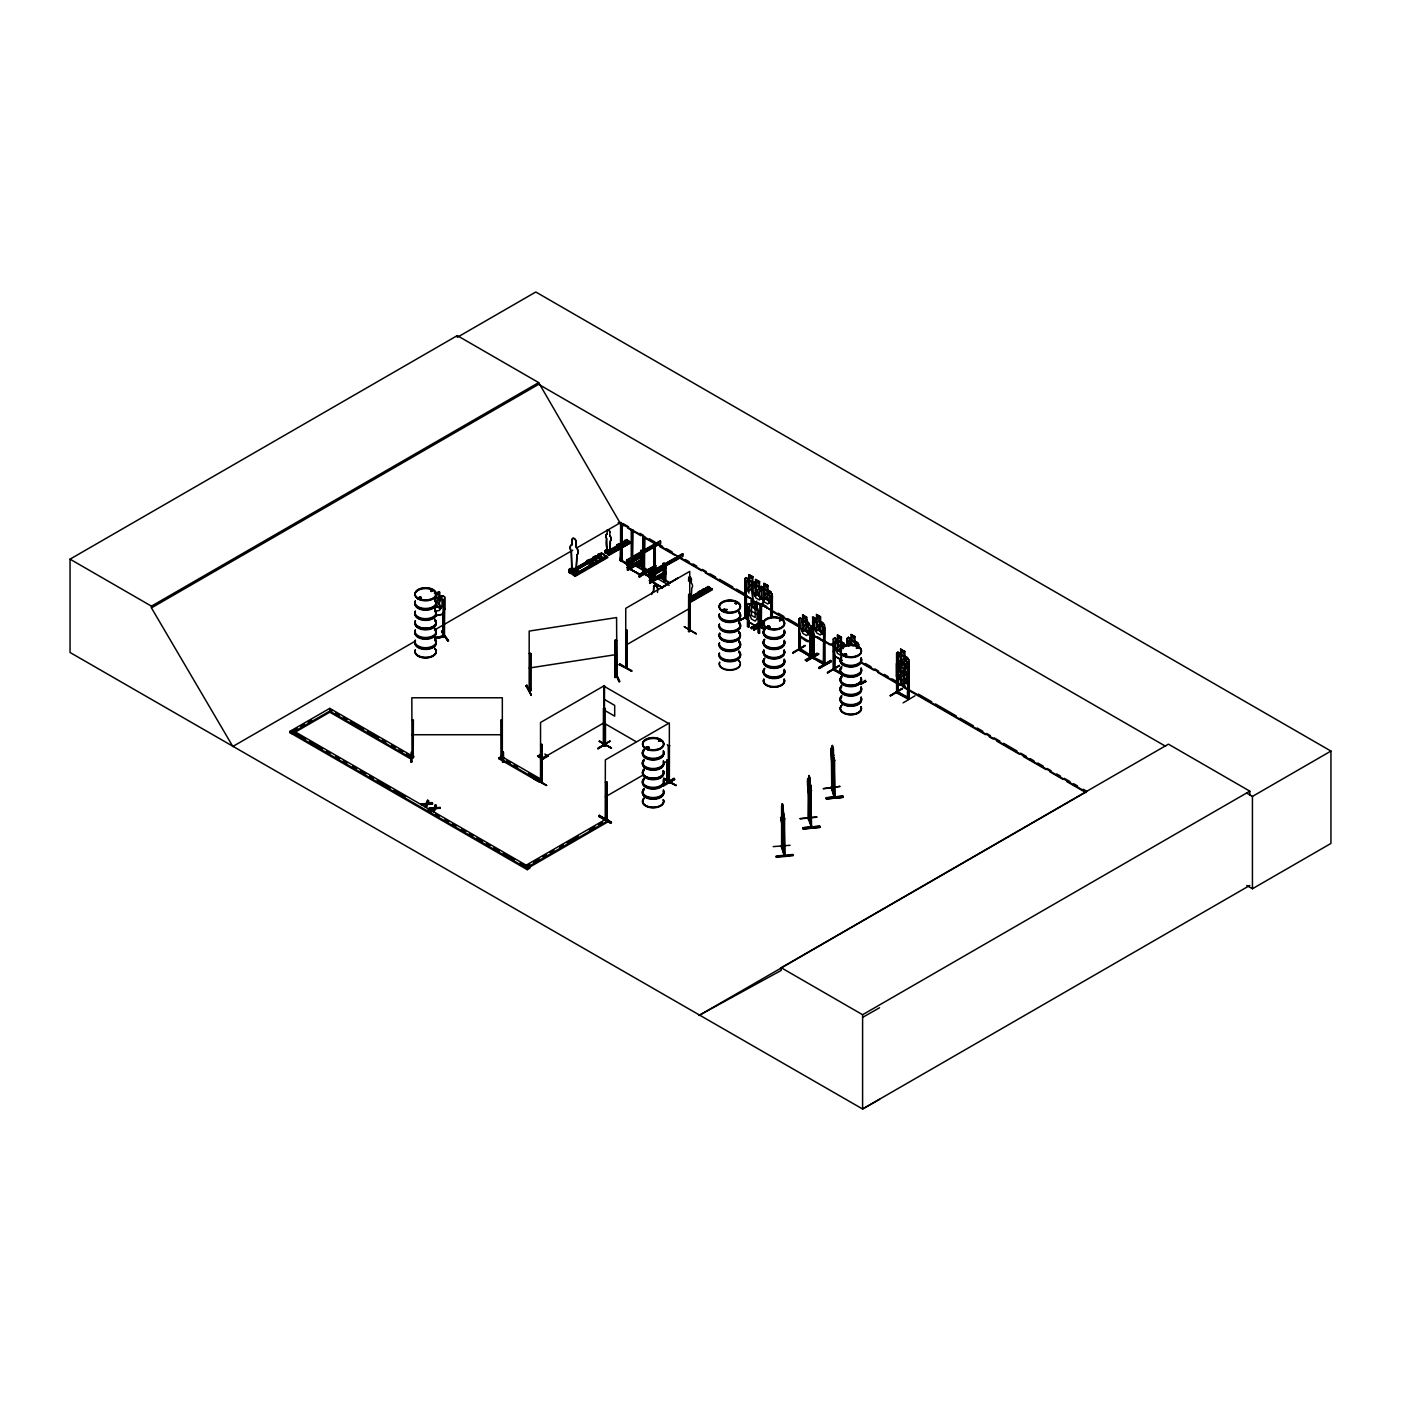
<?xml version="1.0" encoding="UTF-8"?>
<svg xmlns="http://www.w3.org/2000/svg" width="1401" height="1401" viewBox="0 0 1401 1401"><rect width="100%" height="100%" fill="white"/><g stroke="black" fill="none" stroke-linecap="round" stroke-linejoin="round"><path stroke-width="1.5" d="M620.608 523.571L620.503 560.435L621.659 561.118L622.272 523.956L620.608 523.571L621.781 524.237M631.256 566.687L631.256 529.736L632.919 530.121L632.359 567.387L620.363 560.575L620.468 557.51L622.359 560.96L622.254 557.896L621.028 557.125L620.363 560.575L621.116 523.274M622.272 523.956L622.167 560.838L620.993 560.155L621.028 557.125M642.936 536.46L642.831 573.342L643.987 574.007L644.6 536.846L642.936 536.46L644.11 537.126M643.444 536.163L643.322 573.044L644.495 573.727L644.6 536.846M574.112 569.384L572.991 568.911L574.13 568.894M834.103 770.165C833.648 785.471 828.446 736.506 832.702 750.411M573.009 569.944L570.978 569.471L576.039 572.151L576.862 554.831A5.657 3.257 60 0 0 576.039 547.09L576.039 542.099A2.82 1.629 60 0 0 574.042 538.632A2.82 1.629 60 0 0 572.028 539.788L572.028 544.779A5.657 3.257 60 0 0 571.205 551.574L571.766 570.189L573.937 568.596M576.039 572.151L577.107 554.691A5.657 3.257 60 0 0 576.284 546.95L576.284 541.959A2.82 1.629 60 0 0 574.287 538.492A2.82 1.629 60 0 0 572.291 539.648L572.028 539.788M609.75 552.414L610.293 540.856A3.765 2.172 60 0 0 609.75 535.69L609.908 532.275A1.891 1.086 60 0 0 608.577 529.963A1.891 1.086 60 0 0 607.246 530.734L607.071 530.821A1.891 1.086 60 0 1 608.402 530.051A1.891 1.086 60 0 1 609.75 532.362L609.908 532.275M609.908 552.309L610.468 540.768A3.765 2.172 60 0 0 609.908 535.602L609.75 535.69M691.218 599.453L691.779 587.895A3.765 2.172 60 0 0 691.218 582.728L691.394 579.313A1.891 1.086 60 0 0 690.063 577.002A1.891 1.086 60 0 0 688.714 577.772L688.556 577.86M782.021 846.292L784.928 855.923L783.842 855.065L784.28 856.011L784.245 816.258C782.301 805.47 784.683 840.302 782.949 817.799C781.53 829.865 782.336 793.684 782.931 815.715L783.947 813.578L781.6 806.223L781.618 847.377L782.021 844.961M784.893 855.748L784 818.096L784.823 818.92M808.149 818.254L811.582 827.641L810.724 789.796L811.564 790.602M810.829 800.216C811.109 814.104 805.4 777.415 808.219 778.501L808.254 818.937C808.359 818.534 809.305 815.435 808.465 817.676M811.617 827.518L808.99 818.166M808.5 818.166L811.582 826.31L809.077 818.096M831.371 788.027L834.26 797.554M832.369 787.45L831.371 786.679L832.264 786.767M833.945 796.784L834.978 797.484L834.541 795.173M833.858 795.453L832.124 787.957M834.891 796.101L831.774 788.098L834.856 797.589L833.998 759.727L834.838 760.55M783.772 831.966C776.207 793.807 784.893 844.278 784.245 828.376M810.794 800.094L810.514 803.649L808.535 796.118M833.963 773.58L834.278 770.147M608.507 550.54L606.493 550.733L608.472 550.365M627.035 560.82L626.702 559.997L626.702 564.621L643.357 555.006M627.245 560.47L627.368 565.006L643.357 555.777M649.556 573.359L649.013 577.51L665.685 567.895L649.644 577.807M900.72 653.689L900.72 649.136L900.72 653.987L898.724 654.39L898.724 662.866L900.72 667.629L904.468 669.696L906.482 667.174L906.482 658.698C902.804 657.524 905.466 644.232 904.468 656.071L908.759 659.731L908.741 699.449L896.622 692.795L896.57 653.164L897.988 652.165L896.71 653.286M897.866 692.076L896.622 691.394M898.146 691.709L896.903 691.078M898.146 693.057L898.146 656.176M907.515 698.819L907.918 661.587M907.515 661.832L909.021 662.2L909.161 699.204L907.901 697.085L908.181 698.521M790.076 845.293L773.212 846.607M800.094 818.569L816.818 816.941M823.35 788.57L840.092 786.381L823.385 788.781M572.046 569.121L572.659 570.312L571.433 569.559M572.799 568.859C573.447 583.446 572.291 562.904 572.589 570.382M573.394 568.596L573.342 569.559M606.773 550.873C608.962 552.484 604.724 545.952 606.528 538.685A3.765 2.172 60 0 1 607.071 534.149L607.246 534.061A3.765 2.172 60 0 0 606.686 538.579L607.316 551.136L607.193 549.42L605.004 550.681L605.302 552.852L627.753 540.786L606.02 553.307L627.718 540.786M607.754 550.12L607.193 551.381M607.841 549.998L607.614 553.483L606.58 549.963L607.981 550.33M604.024 745.665L605.46 745.892M605.46 744.544L605.582 746.015L603.323 745.612L603.446 708.608L604.531 707.978M668.347 780.917L668.662 783.299L669.888 781.163L668.137 781.6L663.636 778.168L676.385 785.436L669.24 782.283L669.345 745.402L668.277 746.033L668.557 783.282M744.999 618.279L746.558 618.612L745.84 617.403C742.95 616.16 748.187 616.51 746.558 618.612L745.227 617.859L745.595 616.58M746.435 617.193L739.045 620.696M761.759 626.019C758.099 624.408 760.918 628.541 765.086 629.802M799.989 649.223C797.554 645.966 803.281 651.955 798.938 649.871L798.885 618.944L800.269 617.964C806.135 625.091 801.302 606.44 802.948 619.82L800.987 620.188L800.987 628.681L802.948 633.445L806.626 635.581L808.587 633.077L808.587 624.583L806.626 621.939C806.118 611.852 806.591 624.181 810.811 625.669C810.251 635.914 813.806 649.118 800.094 636.352L799.008 631.045L800.094 636.352M799.358 621.921L800.146 650.572L800.444 635.336M809.988 655.686L811.109 656.404L798.815 649.801M809.673 654.792L811.109 655.02L809.988 654.355M812.633 656.684C814.944 654.845 813.928 661.184 813.543 657.227L812.703 656.736M823.368 662.901C833.157 666.228 796.749 648.978 823.175 663.111C824.576 660.782 824.173 667.647 824.506 663.496M823.368 664.249L823.718 626.947M834.943 668.767L833.315 668.365L834.331 669.03M627.876 564.113L626.527 564.533L626.527 560.68L660.694 541.154L660.694 543.465L627.315 562.607M833.42 754.946L832.947 757.346C832.334 735.385 831.529 771.391 832.965 759.43L833.753 766.575L833.437 754.894M545.427 755.104L545.69 756.838L541.679 757.678L540.488 757.1L541.311 753.265M418.829 597.772L418.566 598.402M421.123 597.474L418.969 597.474L419.477 598.455M420.493 598.455L419.267 597.526M430.895 591.099L431.315 590.872M431.946 591.24L431.385 590.504L432.471 590.714M431.596 591.327C432.524 589.628 431.788 593.078 431.088 590.697M444.59 597.019L444.485 636.807C446.779 634.495 440.089 636.019 444.362 635.003M443.066 635.721L443.066 637.052L444.537 636.317M618.506 545.322C621.904 548.894 619.662 541.994 618.839 546.285M647.227 746.996L647.017 748.309M646.509 747.801L646.807 746.926M648.54 747.801L648.033 748.309M658.995 740.236C660.589 740.849 658.61 742.337 659.223 740.148M660.291 740.954L659.678 740.253L660.081 741.041M699.94 592.816L702.286 592.448M723.511 610.713L723.144 609.505M725.368 609.82L724.93 610.713M735.157 603.586C736.593 600.941 737.416 605.635 735.21 603.288M736.646 603.638L736.05 602.798M735.543 602.92L736.488 603.376M736.716 603.06L735.613 603.516M766.907 626.737L767.555 627.928L769.692 627.403M767.223 626.965C768.571 627.175 765.997 628.331 767.801 626.072M769.955 627.35L769.377 626.317M780.445 619.54L780.935 620.363L779.972 619.767M779.989 620.503L780.655 620.205M846.554 654.214C847.938 657.016 840.81 655.16 844.978 653.794M844.26 654.967L844.663 654.074M844.085 654.127L846.397 654.127L845.504 655.388M844.243 654.32L846.397 654.355M844.12 654.827L845.626 655.51L845.504 653.794M856.151 647.98L857.675 648.173M857.797 647.577L856.834 648.488L857.57 647.385M857.972 648.12L857.394 647.28M540.488 757.1L541.364 751.304M539.945 756.242L541.469 750.936M533.939 778.974L546.67 785.488L534.569 777.853M546.565 785.436L534.517 778.466M627.193 560.82L628.856 560.488L627.333 560.698M619.137 664.862L619.785 663.706L631.869 671.359L619.189 664.722M619.68 664.407L631.833 670.606M599.33 815.89L611.484 822.142L610.818 823.298L598.77 816.328L610.836 823.21M611.396 822.264L599.33 815.382M572.291 539.648L572.291 544.639A5.657 3.257 60 0 0 571.45 551.416L571.976 570.102L573.78 568.491M606.721 551.101L608.349 550.681M750.726 585.408L747.644 580.154L750.165 586.616C744.667 589.243 749.588 594.444 751.006 588.105M765.787 594.567C766.347 590.977 772.949 591.502 766.977 596.388L769.604 603.271L766.189 596.896L764.035 600.066L762.757 599.365M761.986 605.968L763.3 602.325L763.422 590.136L762.039 587.807L753.002 582.448L751.619 583.429L752.827 600.836L762.197 606.09L752.932 600.731M762.074 606.16L763.422 602.255M757.783 627.053L759.36 623.445L759.36 611.221L755.279 607.421L755.157 602.955L751.356 600.609L751.479 605.074M759.219 615.617L747.381 608.805L748.589 621.939L757.871 627.245L759.219 623.34M810.689 637.77L809.253 641.483L800.321 636.177M822.947 640.94L824.261 637.297M824.383 637.227L823.035 641.15L813.788 635.809L812.72 630.503L813.928 635.739M442.926 614.006L444.59 609.137M434.905 615.95L443.049 614.128L444.747 609.12L444.747 596.914L442.926 595.723L439.389 596.651M767.976 590.276L770.673 591.66L771.933 594.147C773.79 596.353 768.904 617.105 771.933 606.353M907.393 665.317L908.373 670.554L907.393 665.317L897.936 660.099L896.43 663.934L896.43 676.14L900.58 679.888L900.458 684.511L904.608 686.648L904.468 681.884L906.482 681.481L906.482 672.988L904.468 668.242L900.72 666.175L898.706 668.697L898.706 677.191L900.72 679.818L900.72 684.353L904.468 686.42M896.552 664.039L898.023 660.309M907.148 675.58L908.496 671.92M908.619 671.85L907.253 675.772L897.813 670.554L896.693 665.265L897.813 670.554M530.979 689.204L529.018 689.152L530.821 688.872M616.895 675.965L615.162 676.245M616.895 677.313L616.58 617.561L529.175 631.08L529.175 690.833C532.31 692.427 529.578 687.366 530.979 689.59M428.583 800.777L426.219 807.501L428.583 800.777L427.62 800.216L426.412 803.946L421.228 804.612L426.412 803.176M433.995 811.232L435.221 808.219L440.334 807.571L435.221 808.99L433.995 812.002L433.032 810.671L434.03 808.307L429.004 808.342L434.187 808.447L435.413 804.717L436.376 806.048L435.396 808.359L440.334 808.324M426.412 803.946L427.62 800.216M433.032 810.671L435.413 804.717M426.237 803.824L425.256 806.941L426.237 803.824L421.228 803.841M435.396 808.359L436.376 805.277M525.935 686.052L526.846 685.177L531.329 695.386L526.005 685.982L526.846 685.177M531.189 695.281L526.618 685.877L531.329 695.386M792.913 652.954L804.91 646.019M792.948 652.376L805.015 645.441L793.019 653.129M806.065 660.834L818.727 653.549L806.643 661.009M827.431 672.305L839.514 665.352L827.518 673.058M827.413 672.865L839.357 665.93M597.982 748.099L609.995 741.111L598.069 748.852M597.964 748.659L609.96 741.094M764.456 624.286L753.563 629.872L764.456 623.515M754.123 630.082L764.368 624.04M890.16 695.684L902.577 688.241L890.213 695.649M890.721 695.894L902.402 688.819M896.64 692.882L897.148 691.096L896.903 692.427M808.079 778.693L808.517 777.888L810.671 785.383M856.379 643.97L855.1 642.936L853.104 645.791L849.864 639.749L851.72 644.828M603.849 745.63L603.954 708.626L605.46 708.994M744.824 618.226L744.999 578.508L746.26 577.597L744.999 578.718M668.067 782.581L666.911 780.637M666.718 780.462L667.944 782.511L667.944 760.218M411.491 752.249L411.614 762.056M411.614 761.549L410.773 762.249L411.614 751.672L411.719 762.249M809.48 654.6C818.342 664.459 784.052 637.35 810.496 655.265M812.51 657.91L824.383 664.757L824.383 625.109L820.461 621.326L820.583 616.703L816.52 614.496C821.757 626.545 800.444 608.367 823.07 622.832L824.524 625.126L824.383 637.402M814.261 658.435L814.139 634.46M823.158 664.127L823.175 662.726M833.315 669.713L835.049 670.238L833.823 669.45M435.151 608.087L436.954 604.847C439.126 611.204 445.15 608.577 438.005 603.656C445.168 595.46 438.653 596.196 436.884 602.833M604.882 743.913L603.849 744.526M604.952 743.861L603.446 744.054L603.743 745.857L604.952 745.297M690.308 629.662C686.683 631.518 691.288 627.525 690.308 630.993L689.73 593.831L688.644 594.462L688.521 631.483L690.08 629.785M420.86 598.245L420.86 597.176M420.983 598.104L419.985 597.106M699.992 592.623L701.831 591.923L701.831 593.446M722.898 609.68L723.056 610.941M722.793 610.748C721.69 608.472 727.031 609.382 724.492 610.381M725.105 610.591L724.229 609.33M725.7 610.346L723.144 610.748M646.194 747.206L646.754 748.397M648.4 747.626L647.262 747.241M648.4 748.099L648.103 747.066M762.809 598.945L765.331 595.425L762.862 588.823L766.119 594.83M767.871 627.63C765.699 624.881 771.881 626.807 768.081 627.298M844.418 655.125L845.959 654.407M530.664 653.304L530.699 690.693L530.821 653.637L529.175 653.531L530.821 653.637M615.092 676.578L616.545 675.527M615.144 677.138L615.109 675.842M413.558 756.172L411.894 755.787M413.383 755.734C415.186 757.538 410.651 758.764 412.087 755.857L329.778 708.346L289.797 731.427L289.797 732.583L527.266 869.688L529.596 868.34L529.596 867.184L294.455 731.427M502.521 756.172C498.143 756.505 504.5 754.509 502.329 757.521L502.329 697.786L411.841 697.786L412.034 757.626M752.95 583.166L754.106 583.587M571.433 569.471L571.766 569.647M573.92 569.174L601.379 553.483M625.599 666.351C629.329 664.179 623.83 669.836 627.245 667.384L627.245 630.38L625.739 630.783L627.245 630.38M690.08 631.133L689.064 631.641L689.064 594.707L690.15 594.077M540.611 781.758L540.611 780.41M541.977 781.583L540.944 782.178L542.169 780.042L540.541 780.375M421.298 598.209L418.514 597.999L420.808 597.106M618.629 545.409L620.818 545.409M766.96 626.632L768.081 626.317M769.377 626.983L767.258 626.825M769.096 627.543L769.359 626.51M659.731 740.236L658.452 741.094M648.681 748.467L648.996 747.416M649.696 576.932L649.066 577.492M747.539 604.637L748.852 603.708M799.008 619.067L800.321 618.156M813.963 617.421L812.58 618.401L814.016 617.613M842.106 674.792L833.437 669.783L833.367 638.856L834.751 637.875L837.308 639.504M833.507 638.996L834.821 638.068M851.143 638.891L848.463 637.332L847.08 638.313L847.132 645.301M847.202 638.453L848.516 637.525M762.162 588.63L764.14 588.245C762.477 574.865 767.345 593.516 761.443 586.406L760.183 587.317M760.183 587.527L761.496 586.599M907.165 683.513L908.496 682.567M904.608 682.112L907.218 683.706L908.636 682.707L908.496 659.801M412.017 757.118L413.558 757.503M500.63 757.521L500.858 755.804M540.226 755.367L541.224 754.666M810.724 826.73L811.302 789.726M576.284 572.011L572.238 569.927L572.221 567.668L568.911 569.577L569.331 572.816M598.087 554.656C615.459 564.095 589.611 553.413 601.064 553.623M569.594 572.939L570.54 573.482L568.894 571.993L575.356 576.266L607.876 557.493L601.379 552.747M605.022 552.502L609.032 554.796L607.929 554.376L629.89 541.644L630.713 542.292L608.209 554.148M624.443 540.733C635.949 547.126 618.892 539.858 626.685 539.998M605.197 552.817L606.073 553.29M627.42 540.243L604.672 552.484M604.426 557.038L573.272 575.04L597.264 561.521M605.775 556.285L607.456 556.985L574.585 575.829L573.745 574.76M608.682 554.778L630.975 542.625L626.65 539.473M630.38 542.31L626.65 539.788M606.931 556.95L601.379 553.237L573.412 569.314M705.929 587.772L709.939 590.416L705.929 588.105L708.135 586.511L712.461 589.663L690.693 602.15L690.483 600.031L692.672 598.77L692.672 600.381M708.135 586.511L712.181 589.331M897.936 660.099L907.288 665.405M896.43 676.14L897.971 678.452L907.218 683.706M650.589 577.002L648.856 577.422L651.185 577.23L651.027 573.272L651.185 577.23M897.043 655.563L897.743 656.421M907.34 657.349L908.759 659.731M908.181 697.173L908.969 697.68M903.085 702.864L914.993 695.789M745.35 580.977L746.435 581.608L745.35 580.977L745.595 617.929M748.835 579.226L748.957 574.603L752.932 576.862L752.67 581.555M752.932 576.862L748.835 574.673L748.957 579.454L746.978 579.839L746.978 588.315L748.957 593.078M752.792 581.485L755.489 582.869M744.877 590.767L746.103 595.985L753.528 600.223M684.669 626.93L696.174 633.515M761.303 586.476L770.673 591.66M625.739 666.228L627.368 666.298M746.103 595.985L753.668 600.153M626.159 667.962L627.245 667.331M690.15 631.01L688.521 631.483M764.018 583.481L768.098 585.653L764.14 583.709M747.854 606.931L748.94 607.544M771.933 616.317L772.056 594.059M770.848 617.876L771.25 595.898L772.336 596.528L772.336 616.09M772.336 596.528L770.848 596.143M761.408 604.707L770.708 610.013M738.38 621.081L745.857 616.703M738.887 621.273L745.787 617.246M758.571 613.043L759.675 613.673L758.169 613.288L758.169 632.849M541.627 744.281L540.541 744.912L542.047 744.526L542.047 781.618L542.047 744.526M604.952 708.223L603.446 708.608M751.777 628.646L763.703 621.676L751.794 628.734L751.129 627.578L763.125 620.713M751.129 628.349L763.703 621.676M761.741 626.457L765.086 628.839M761.198 627.595L761.619 603.446M611.011 748.222L599.488 741.111M598.998 741.339L611.554 748.011L599.488 741.129M667.944 745.56L667.261 744.702M606.44 781.705L605.355 782.336L606.861 781.951L607.018 818.867L605.757 819.603L606.861 818.885L606.861 781.951M668.872 783.177L668.697 746.26L669.766 745.63M598.752 816.415L599.418 815.259M606.563 817.238L605.232 819.357L605.355 759.885L669.345 722.951L669.345 782.336C666.351 783.772 671.85 782.896 669.468 780.917M666.718 781.811L666.841 759.605M606.248 817.343C604.567 819.655 608.279 815.592 606.44 818.657M664.004 784.175L674.301 778.255L664.092 784.805M663.741 785.103L674.897 779.324L662.988 786.329M879.548 1099.347L862.596 1108.997L70.05 652.481L70.05 559.157L457.269 335.61L538.667 382.596L620.065 522.906L654.162 542.59M70.05 559.157L151.448 606.16L538.667 382.596M233.757 745.945L232.829 746.47L151.448 607.894L538.667 384.329L1165.614 746.295M232.829 746.47L415.537 640.975M434.485 630.047L572.729 550.225M576.511 548.054L620.976 522.38M631.256 529.736L632.919 530.121M573.132 573.587C569.822 574.007 569.822 565.934 573.132 569.542M568.911 569.577L572.676 567.93M289.797 732.583L297.065 728.38M300.707 726.278L304.332 724.194M307.975 722.093L311.6 719.991M586.354 561.416C604.076 569.401 577.685 562.291 589.646 559.507L595.653 563.465L589.646 559.507M592.588 557.826C610.311 565.811 583.919 558.701 595.88 555.917L601.887 559.875L595.88 555.917M571.906 570.54L572.326 569.612M605.004 550.681L607.509 549.595M569.384 569.839L569.384 571.766L572.711 569.909M574.638 569.629L599.908 555.041M616.633 545.252C628.436 550.575 610.854 545.83 618.822 543.973L622.832 546.618L618.822 543.973M620.783 542.852C632.604 548.176 615.004 543.43 622.99 541.592L626.983 544.218L622.99 541.592M574.76 569.699L600.749 554.954M575.04 569.874L600.801 555.251M295.769 731.83L332.107 710.85L332.107 709.694L292.126 732.776L292.126 733.931M575.811 570.295L588.438 563.009M592.045 560.925L601.082 555.707L575.916 570.365M605.46 552.975L627.683 540.786M569.384 571.766L574.445 574.69L574.445 572.764L577.755 570.855L578.21 573.534M605.302 550.873L605.302 552.152L608.682 554.095L610.889 551.556L611.204 553.325L607.158 550.4M608.682 552.817L611.204 551.731M574.445 572.764L578.21 571.135M608.437 554.656L630.643 541.784M600.766 559.367L604.496 557.353M592.36 564.883L595.653 562.974M609.26 555.146L630.923 542.642M607.386 556.215L574.2 575.583M607.404 556.67L574.445 575.723L574.918 573.027M621.694 560.575L631.028 565.969M654.092 579.278L654.092 542.345L655.248 543.01L655.353 580.014L642.691 573.464L643.357 570.014L644.688 570.785L644.635 573.832M640.817 550.505L642.148 550.505L640.817 550.505L640.817 565.899M654.687 580.399L655.248 543.01M626.702 559.997L660.064 540.856M642.253 551.276L643.479 551.276L642.148 551.276L642.148 568.981L640.817 568.211M632.254 559.104L658.225 544.113M626.702 563.85L642.691 554.621L627.368 564.235M627.315 564.918L643.304 555.689M631.693 566.354L631.133 563.657L633.024 564.043L633.024 567.125L621.028 560.19M627.158 567.247L640.152 574.76L627.158 567.247L627.823 570.33L640.747 562.869M640.747 560.558L627.771 568.053L627.823 570.33M627.158 569.944L639.592 562.764M644.688 570.785L642.691 570.4M639.154 574.568L655.808 565.706L655.808 568.018L639.154 576.879L639.154 574.568L655.195 565.409L655.143 567.633L639.154 576.879M639.872 574.865L627.193 567.545L641.413 559.507L627.158 567.633L640.152 574.375M639.767 574.97L655.808 565.706M644.075 574.147L644.688 573.079L654.022 578.473L654.092 542.345M663.146 563.395L664.477 563.395L663.146 563.395L663.233 579.138M664.372 563.395L663.811 579.471M649.644 575.496L649.066 572.974L683.005 554.043L683.005 556.355L649.013 575.198L680.553 557.003M649.066 572.974L682.392 553.745M683.005 554.043L648.856 573.569L650.362 572.886M649.574 573.867L651.185 573.377M650.8 575.723L665.072 567.598M653.356 576.547L655.353 576.932L653.356 576.547L653.356 579.629M649.486 580.137L662.48 587.649L649.486 580.137L650.152 583.219L666.14 573.99L665.475 571.293L665.528 573.569M677.471 578.21L662.095 587.86L649.486 580.522L663.741 572.396M666.14 571.678L650.099 580.942L650.152 583.219M649.486 582.834L663.741 574.603M653.759 586.686L653.514 591.817L653.759 586.686A2.82 1.629 60 0 1 655.773 585.53A2.82 1.629 60 0 1 657.769 588.998L657.507 592.465M663.811 581.485L665.142 564.55M657.769 588.998L657.507 589.138A2.82 1.629 60 0 0 655.51 585.688A2.82 1.629 60 0 0 653.514 586.826M661.482 587.457L677.524 578.298M688.556 581.187L688.714 577.772M691.218 582.728L691.394 579.313M412.087 757.013L409.757 758.361L329.778 712.181L329.778 711.043L409.757 757.205L412.087 755.857M698.101 592.29C709.922 597.614 692.322 592.868 700.307 591.029L704.3 593.656L700.307 591.029M702.269 589.891C714.072 595.215 696.49 590.486 704.458 588.63L708.468 591.257L704.458 588.63M691.569 596.406L708.135 586.826L708.941 587.492M691.919 596.423L708.135 587.001M692.094 596.721L706.647 588.42M690.535 597.894L708.906 587.282M707.312 588.84L691.061 598.209L707.417 588.858M692.672 598.77L690.483 600.031M691.183 600.328L711.358 588.683M690.168 601.134L711.41 588.875M691.726 600.661L712.128 588.823M690.168 601.835L712.146 589.12M625.739 645.266L689.73 608.332M755.682 583.989L755.559 579.524L759.622 581.713L759.36 586.424L761.461 588.998L761.461 597.474L759.482 599.978L755.804 597.859L753.843 593.078L753.843 584.602L755.804 584.217M759.622 581.713L755.559 579.524M759.622 586.266L761.986 587.93M762.039 587.807L763.563 590.136L763.422 602.43M751.356 600.609L755.419 602.815L755.279 607.421L757.118 610.153L757.118 618.647L755.157 621.133L751.479 619.014L749.517 614.251L749.517 605.757L751.479 605.39L751.479 600.539M752.827 600.836L751.882 583.481M499.089 757.731L501.435 756.382L541.416 779.464L539.087 780.812L499.089 757.731L499.089 758.887L539.087 781.968L539.087 780.812M757.959 608.822L748.729 603.796M499.089 758.887L501.435 756.382M747.381 616.72L748.764 621.834L757.836 627.28M537.634 756.102L541.049 754.018M540.541 759.412L604.531 722.478M537.634 755.98L542.747 759.289L548.281 755.98M800.269 617.964L809.375 623.375M816.52 614.496L816.643 619.277L814.681 619.645L814.681 628.138L816.643 632.902L820.321 635.021L822.282 632.534L822.282 624.04L820.321 621.396L820.321 616.843L816.643 614.724M813.245 656.439L813.316 657.734L812.65 621.046L814.139 621.431M810.811 625.669L810.443 656.649M809.673 656.123L810.023 628.068L811.109 628.699L811.109 656.369M811.109 628.699L809.603 628.313M800.566 648.978L798.938 648.523L800.444 648.768M834.628 637.945L843.875 643.287M833.367 638.856L834.593 656.263L842.106 660.449M843.927 643.164L845.188 645.651L841.371 641.693L841.371 637.157L841.108 641.851L843.087 644.495L843.087 648.751M809.48 655.948L810.216 654.477M833.823 668.102L833.49 669.888L833.437 642.078L834.926 642.464M805.015 660.064L817.133 653.076M806.556 661.062L818.727 654.32M848.463 637.332L857.57 642.744L855.083 641.15M847.552 640.712L848.638 641.343L847.552 640.712L847.552 645.055M833.367 651.045L834.821 656.088L842.054 660.274M857.622 642.621L859.006 645.038M818.797 667.471L830.723 660.484L818.727 668.172L831.388 661.605L830.723 660.484M819.392 668.54L831.336 661.517M818.727 668.172L830.881 661.254M605.355 796.836L643.006 775.103M663.706 763.16L669.345 759.885M834.523 670.414L834.926 657.384M529.736 864.277L526.023 866.431L526.023 865.275L606.003 819.095L608.332 820.443L608.332 821.599L527.266 868.532L527.266 869.688M533.466 862.123L539.035 858.901M542.765 856.764L546.478 854.61M550.208 852.473L553.92 850.319M559.507 847.097L563.22 844.943M566.95 842.807L578.105 836.362M589.261 829.917L594.847 826.695M598.56 824.541L602.29 822.405M526.023 865.275L528.352 866.624L608.332 820.443M860.074 683.373L865.275 680.448M860.074 684.126L865.871 681.464L860.739 684.511M699.8 1015.007L781.198 970.42L781.198 967.723L1168.416 744.159L1249.815 791.162L1249.815 795.435M698.889 1015.532L1086.125 791.968L860.669 661.815M781.198 967.723L862.596 1014.727L1249.815 791.162M1246.767 793.141L1252.441 796.416L1330.95 751.076L1330.95 843.437L1252.441 888.759L1246.75 885.485M1249.815 885.432L862.596 1108.997L862.596 1014.727M862.596 1017.406L879.548 1007.757M781.443 846.362L781.618 847.237M782.336 847.377L782.266 810.146M689.327 630.292L689.327 631.641M605.897 819.585L605.775 782.581M620.608 546.022L619.102 546.145M725.298 610.748L723.827 610.976M780.812 620.468L779.797 620.538M767.66 626.72L768.641 626.562M846.309 655.283L844.663 655.23M646.369 747.118L648.348 746.961M626.247 666.613L626.142 668.049L626.159 631.01M626.825 667.086L626.825 630.152M603.954 745.787L603.954 686.175L667.944 723.109M541.049 782.108L540.961 745.157M607.158 551.118L608.262 550.278M572.519 570.154L573.517 569.629M530.821 690.22L529.175 690.483L529.333 689.047M647.262 746.768C642.971 748.292 650.484 749.903 648.593 747.013M646.947 747.906L648.103 747.906M434.363 593.078L439.634 592.01L439.634 596.563M434.608 593.288L439.459 592.203M434.608 597.824L442.926 595.985M434.608 599.348L439.459 598.262L439.459 606.756L434.608 607.824M442.944 599.733L444.362 599.418M434.608 611.466L439.459 610.381L442.051 606.178L442.051 597.684L439.459 596.756L439.389 592.115M434.853 615.845L443.049 614.128M441.595 631.904L448.583 640.852L441.7 631.168M434.573 637.578L442.996 636.054L434.783 637.893M434.573 638.541L444.59 636.667L434.783 638.856M689.747 630.695L689.73 571.398L625.739 608.332L625.739 667.717M604.234 745.244L604.531 685.527L540.541 722.478L540.541 781.811M799.235 648.208L800.601 650.274M615.092 677.541L615.109 640.239L616.58 640.012L616.738 677.278L615.109 677.191L616.685 676.893M615.109 640.239L616.738 640.345M619.224 681.674L614.584 671.604L619.084 681.814M529.298 689.012L530.436 688.819M530.821 690.57L529.333 690.798L529.175 689.134M529.175 668.032L616.58 654.512M427.603 803.088L431.631 802.545L432.559 803.841L427.445 804.489M432.559 803.841L427.603 803.859L432.559 803.071M426.237 804.577L422.139 804.367M435.396 807.589L440.334 807.571M434.03 809.077L429.914 808.867M429.004 808.342L434.187 807.676M411.771 755.752L413.383 755.822L411.841 756.172M663.759 778.763L675.877 785.628M832.457 787.45L831.774 789.061L832.422 745.455L832.457 750.253M831.318 748.467L831.774 789.061M834.278 757.941L834.138 797.607L833.35 748.624L833.14 766.855L831.809 758.677M810.058 778.711L808.972 775.524L810.076 778.676L809.866 796.924L808.535 788.745M808.972 780.059L808.972 775.524L808.5 819.112M809.007 790.322L809.866 793.281L808.797 781.145L809.165 792.143L809.69 789.481C810.373 812.422 811.074 775.856 809.673 787.415L808.902 780.637L809.077 819.06M831.739 788.956L832.317 769.342M826.222 797.747L842.947 796.101L826.222 797.799L826.362 798.973L843.087 797.257L826.362 798.938M842.929 796.031L843.087 797.344L826.24 798.482M781.758 847.43L782.423 803.806L783.141 825.224L781.811 817.046M783.159 806.994L783.352 811.529M782.266 818.639L783.141 821.581C785.19 819.375 780.83 807.536 782.318 810.338M784.28 816.293L784.14 855.976M800.111 818.832L816.836 817.203M802.931 827.728L819.673 826.17L819.813 827.396L803.088 829.024L802.931 827.728L819.69 826.222M803.088 828.937L819.813 827.308M783.965 853.98L781.478 846.449L784.245 855.906M784.245 854.575L783.965 853.594L783.842 855.153M776.364 857.342L793.089 855.678L792.948 854.47L776.207 856.029L776.347 857.202M444.17 636.334L444.362 608.104M413.207 757.608L413.383 720.237L411.841 720.237L413.383 720.237M701.533 593.253L699.992 592.746M767.958 626.194L768.799 626.194A10.56 6.094 0 0 0 766.522 627.245M844.943 654.004L846.344 654.477M647.122 746.786L648.681 747.118M896.833 653.216L897.288 692.497M908.584 698.118L908.548 699.379M760.708 625.424L760.953 627.595M799.358 649.626L799.358 634.706M813.14 657.734L824.961 664.547L824.804 627.578L823.298 627.193M813.648 658.61L813.718 621.659M615.459 677.541L615.267 640.572M500.805 720.237L502.329 720.569L500.805 720.237L500.98 757.626M502.451 751.672L503.397 752.407L503.502 762.232L502.556 762.249L502.451 751.672L502.714 762.126M502.451 752.442L503.397 752.442M413.383 757.503L411.841 757.521L411.666 755.822M500.805 757.188L502.504 757.17M411.841 734.737L502.329 734.737M537.634 756.207L543.15 759.289M608.962 554.761L608.997 552.992M897.008 692.409L909.126 699.064M619.907 681.587L615.494 672.2M784.542 854.89L784.578 818.044M768.641 626.089L770.025 627.105M647.787 746.768L648.943 747.311M831.634 787.677L831.336 786.767L831.336 788.203M808.797 818.096L808.797 781.145M781.618 846.029L782.266 845.136M782.213 846.379L782.056 809.463M503.432 762.144L503.327 752.355M897.708 693.442L897.551 691.971M799.831 650.449L799.831 649.101M571.433 569.839L572.414 570.365M833.963 668.137L834.26 670.414M779.744 620.748L779.989 619.54L779.551 620.661M724.72 609.312L725.806 610.03M900.598 649.223L904.731 651.36M900.72 649.434L904.468 651.518M900.861 653.917L897.848 652.253L907.148 657.542M898.041 670.379L907.288 675.492M746.138 577.685L749.097 579.366M746.19 577.86L755.297 583.061M752.67 583.061L748.957 580.96L748.957 589.453M761.496 604.619L770.603 609.82M760.708 626.755L761.759 627.368M696.262 634.075L684.091 626.597M667.944 782.511L666.911 781.986M1330.95 751.076L535.795 292.003L457.269 337.326L457.269 335.61M851.143 634.635L854.82 636.755M752.932 582.711L755.682 584.305L755.682 579.454M854.82 642.831L851.143 640.695L851.143 644.95M802.808 615.039L806.888 617.246M841.371 637.157L837.43 634.881L837.43 639.732L835.469 640.117L835.469 648.593L837.43 653.356L841.108 655.493M858.218 646.877L859.303 647.49L857.797 647.104M802.948 615.267L806.626 617.386M837.43 635.178L841.108 637.297M622.867 523.466L628.559 526.758M639.924 533.308L643.707 535.497M649.399 538.79L655.073 542.064M658.855 544.253L662.655 546.443M666.438 548.632L672.13 551.906M685.387 559.559L689.169 561.748M692.97 563.938L696.752 566.127M702.444 569.401L706.227 571.59M710.009 573.78L715.701 577.072M719.484 579.261L732.758 586.914M736.541 589.103L744.124 593.464M763.055 604.409L766.855 606.598M778.22 613.165L783.895 616.44M787.695 618.629L797.169 624.093M831.266 643.795L835.049 645.966M865.363 663.479L871.054 666.753M874.837 668.942L878.637 671.132M884.311 674.406L888.094 676.595M891.894 678.784L895.677 680.974M901.368 684.266L905.151 686.437M918.408 694.108L931.683 701.761M935.465 703.95L956.305 715.981M960.088 718.17L973.362 725.823M977.145 728.012L982.837 731.287M986.619 733.476L990.402 735.665M994.202 737.854L999.876 741.129M1003.676 743.318L1016.933 750.971M1020.716 753.16L1026.408 756.452M1030.19 758.641L1033.973 760.831M1037.773 763.002L1043.447 766.294M1047.247 768.484L1051.03 770.673M1056.722 773.947L1060.504 776.136M1064.287 778.326L1069.979 781.6M1073.761 783.789L1077.562 785.979M1083.236 789.253L1087.036 791.442M657.962 544.779L750.778 598.367M758.361 602.745L800.041 626.807M817.098 636.649L820.881 638.838M824.681 641.028L834.138 646.491M653.584 542.625L654.757 543.308M618.191 522.591L623.865 525.865M627.648 528.054L640.905 535.707M644.688 537.896L654.162 543.36M659.836 546.635L674.984 555.374M680.658 558.666L701.498 570.68M705.281 572.869L745.034 595.828M773.44 612.219L798.045 626.422M814.016 635.634L823.07 640.87M824.559 641.728L830.233 645.003M860.529 662.498L873.786 670.151M877.569 672.34L900.283 685.457M904.065 687.646L985.481 734.649M989.264 736.838L993.064 739.01M996.847 741.199L1019.56 754.316M1023.343 756.505L1046.074 769.622M1049.857 771.811L1063.114 779.464M1066.897 781.653L1085.828 792.581M751.619 605.302L748.799 603.533L747.416 604.514L747.433 626.737M665.808 564.165L665.142 581.555M865.871 681.551L865.205 680.396M840.653 672.515L834.646 669.52L842.106 673.828M833.858 669.538L840.653 673.461M798.938 649.871L810.689 656.649M839.602 679.327L840.127 680.238M647.472 569.752L636.142 563.202L636.142 565.514L639.259 567.317M669.801 582.641L658.47 576.109L658.47 578.403M646.807 570.137L635.476 563.587L635.476 565.899L646.807 572.449M669.135 583.026L657.805 576.494L657.805 578.788L669.135 585.338M631.028 563.657L632.359 564.428L632.359 567.51L632.429 530.419M607.614 550.786L606.388 550.085L606.388 552.765M628.699 564.235L628.699 560.382M655.353 580.014L643.357 573.079L643.357 570.014M626.527 564.533L627.525 565.111L627.525 561.258M649.521 580.434L662.428 587.352M570.995 568.648L572.834 569.717M574.375 570.837L577.755 572.781L577.755 570.855M604.024 699.222L614.689 705.386L614.689 716.156L604.024 709.992M603.954 723.109L635.949 741.584M544.866 754.018L548.281 756.102M506.882 760.69L510.524 762.792M514.149 764.893L517.792 766.977M528.702 773.282L539.595 779.569M335.837 712.986L339.55 715.14M343.28 717.277L346.993 719.431M350.723 721.585L363.735 729.098M367.447 731.252L378.62 737.697M382.333 739.833L386.063 741.987M391.632 745.209L395.362 747.346M399.075 749.5L402.787 751.654M406.518 753.791L410.23 755.945M427.62 800.987L428.583 801.547M435.413 805.487L436.376 806.048M425.256 806.17L426.219 806.731M294.455 732.583L305.751 739.098M309.498 741.269L322.668 748.87M326.433 751.041L330.198 753.213M335.837 756.47L339.602 758.641M343.368 760.813L347.133 762.985M352.772 766.259L356.537 768.431M360.302 770.603L365.941 773.86M369.706 776.031L373.472 778.203M377.219 780.375L390.389 787.975M394.154 790.146L405.449 796.661M428.023 809.69L431.788 811.862M435.536 814.034L439.301 816.205M444.94 819.462L448.705 821.634M452.47 823.806L456.236 825.977M461.875 829.234L465.64 831.423M469.405 833.595L473.17 835.767M476.935 837.938L482.574 841.195M486.34 843.367L490.087 845.539M493.853 847.71L499.509 850.967M503.257 853.139L514.552 859.654M520.191 862.911L529.596 868.34M289.797 731.427L527.266 868.532M907.515 698.906L907.918 683.32M724.93 609.4L725.858 610.276M761.549 627.245L760.515 626.72L760.515 605.004M812.703 658.085L812.72 618.314L812.843 630.555M649.836 573.482L649.854 578M751.146 627.595L763.037 620.608M856.782 643.952L854.82 641.308L855.083 636.614L851.002 634.408L851.143 639.189L849.164 639.574L849.164 645.931M834.698 796.714L834.576 759.675M770.48 591.852L771.793 594.129M857.43 642.831L858.743 645.09M447.812 640.817L441.595 631.133L447.69 641.045M762.827 598.7L764.14 601.887L767.836 603.989L769.814 601.484L769.814 592.991L767.836 590.346L768.098 585.653M841.528 651.08L840.25 647.875C845.346 645.388 841.073 640.397 839.409 646.334L836.169 640.292L838.639 646.912C833.175 649.521 838.061 654.74 839.462 648.4L841.563 653.864M832.247 745.472L833.332 748.659M832.439 747.013L832.982 748.905M832.439 748.519L832.982 750.428M831.616 747.854L833.753 755.332M809.165 777.065L809.708 780.48L809.165 778.588M782.231 803.824L783.141 807.046M782.423 805.382L782.984 808.797L782.423 806.888M782.686 808.972L782.423 803.806M746.33 595.81L745.139 578.648M702.426 592.36L701.2 593.534L699.94 592.553M792.948 855.135L776.224 856.676M1252.441 796.416L1252.441 888.759M904.345 681.954L904.345 686.508M898.146 677.891L898.269 693.18M848.218 641.57L848.218 645.931M847.342 638.366L847.342 644.425M835.049 668.89L835.049 670.238M834.523 642.691L834.646 670.484M823.718 639.994L823.718 663.899M810.986 787.94L811.004 827.711M810.023 640.87L810.023 655.791M799.148 618.997L799.148 631.098M771.25 595.898L771.25 617.631M761.198 603.691L761.321 627.666M760.113 605.232L760.113 627.123M759.675 613.673L759.675 633.234M759.219 611.221L759.254 633.462M758.571 626.089L758.571 632.604M757.17 602.938L757.17 609.453M756.75 601.011L756.75 609.698M756.085 602.307L756.085 608.84M755.664 602.553L755.664 609.067M748.94 620.59L748.94 627.105M748.519 607.789L748.519 627.35M746.435 594.637L746.435 618.541M746.015 581.853L746.155 618.857M692.357 598.595L692.357 599.873M667.261 761.443L667.261 781.635M665.703 564.165L665.808 579.909M664.582 564.165L664.582 581.87M642.814 551.609L642.814 567.335M641.483 550.838L641.483 566.582M640.922 550.505L640.922 566.249M639.819 574.568L639.819 577.265M631.763 529.455L631.763 564.218M628.033 563.85L627.858 559.91L627.858 563.762M626.947 665.668L626.947 667.016M610.889 551.556L610.889 552.835M607.246 530.734L607.071 534.149M605.968 818.131L606.003 820.25M605.46 723.652L605.46 745.945M605.039 709.239L605.162 746.26M604.952 722.863L604.794 746.19M571.293 568.491L571.293 572.536M528.352 866.624L528.352 867.779M502.153 755.787L502.153 757.626M443.154 600.048L442.996 637.017M442.944 612.762L442.769 636.702M409.757 757.205L409.757 758.361M329.778 708.346L329.778 709.501M151.448 606.16L151.448 607.894M663.496 761.934A10.735 6.199 0 0 1 651.728 769.674A10.735 6.199 0 0 1 643.83 760.445M663.338 762.547A10.56 6.094 0 0 1 651.745 770.182A10.56 6.094 0 0 1 643.987 761.076M663.303 770.532A10.543 6.077 0 0 1 651.745 778.133A10.543 6.077 0 0 1 644.005 769.061M663.374 770.725A10.595 6.129 0 0 1 651.745 778.378A10.595 6.129 0 0 1 643.952 769.254M663.303 771.163A10.543 6.077 0 0 1 651.745 778.781A10.543 6.077 0 0 1 644.005 769.709M663.496 751.742A10.735 6.199 0 0 1 651.728 759.482A10.735 6.199 0 0 1 643.83 750.253M663.356 760.848A10.578 6.112 0 0 1 651.745 768.484A10.578 6.112 0 0 1 643.97 759.36M663.338 752.355A10.56 6.094 0 0 1 651.745 759.99A10.56 6.094 0 0 1 643.987 750.883M663.496 761.408A10.735 6.199 0 0 1 651.728 769.149A10.735 6.199 0 0 1 643.83 759.92M663.496 751.216A10.735 6.199 0 0 1 651.728 758.957A10.735 6.199 0 0 1 643.83 749.728M663.338 750.656A10.56 6.094 0 0 1 651.745 758.274A10.56 6.094 0 0 1 643.987 749.185M663.496 790.987A10.735 6.199 0 0 1 651.728 798.728A10.735 6.199 0 0 1 643.83 789.499M663.338 791.6A10.56 6.094 0 0 1 651.745 799.235A10.56 6.094 0 0 1 643.987 790.129M663.303 799.586A10.543 6.077 0 0 1 651.745 807.186A10.543 6.077 0 0 1 644.005 798.115M663.338 772.021A10.56 6.094 0 0 1 651.745 779.656A10.56 6.094 0 0 1 643.987 770.55M663.374 799.778A10.595 6.129 0 0 1 651.745 807.431A10.595 6.129 0 0 1 643.952 798.307M663.374 800.146A10.595 6.129 0 0 1 651.745 807.799A10.595 6.129 0 0 1 643.952 798.658M663.374 771.478A10.595 6.129 0 0 1 651.745 779.131A10.595 6.129 0 0 1 643.952 770.007M663.496 780.795A10.735 6.199 0 0 1 651.728 788.535A10.735 6.199 0 0 1 643.83 779.306M663.338 789.901A10.56 6.094 0 0 1 651.745 797.519A10.56 6.094 0 0 1 643.987 788.43M663.356 781.408A10.578 6.112 0 0 1 651.745 789.043A10.578 6.112 0 0 1 643.97 779.937M663.496 790.462A10.735 6.199 0 0 1 651.728 798.202A10.735 6.199 0 0 1 643.83 788.973M663.496 780.269A10.735 6.199 0 0 1 651.728 788.01A10.735 6.199 0 0 1 643.83 778.781M663.338 779.709A10.56 6.094 0 0 1 651.745 787.327A10.56 6.094 0 0 1 643.987 778.238M861.212 668.96A10.735 6.199 0 0 1 849.444 676.701A10.735 6.199 0 0 1 841.546 667.454M861.072 669.573A10.578 6.112 0 0 1 849.461 677.208A10.578 6.112 0 0 1 841.686 668.084M861.02 677.524A10.543 6.077 0 0 1 849.461 685.124A10.543 6.077 0 0 1 841.721 676.053M861.09 677.769A10.595 6.129 0 0 1 849.461 685.422A10.595 6.129 0 0 1 841.668 676.28M861.09 678.102A10.595 6.129 0 0 1 849.461 685.754A10.595 6.129 0 0 1 841.668 676.63M861.212 658.768A10.735 6.199 0 0 1 849.444 666.508A10.735 6.199 0 0 1 841.546 657.262M861.055 667.857A10.56 6.094 0 0 1 849.461 675.492A10.56 6.094 0 0 1 841.703 666.386M861.072 659.381A10.578 6.112 0 0 1 849.461 667.016A10.578 6.112 0 0 1 841.686 657.892M861.212 668.435A10.735 6.199 0 0 1 849.444 676.175A10.735 6.199 0 0 1 841.546 666.929M861.212 658.242A10.735 6.199 0 0 1 849.444 665.983A10.735 6.199 0 0 1 841.546 656.736M861.072 657.664A10.578 6.112 0 0 1 849.461 665.3A10.578 6.112 0 0 1 841.686 656.193M861.212 698.013A10.735 6.199 0 0 1 849.444 705.754A10.735 6.199 0 0 1 841.546 696.507M861.055 698.626A10.56 6.094 0 0 1 849.461 706.244A10.56 6.094 0 0 1 841.703 697.155M861.002 706.594A10.525 6.077 0 0 1 849.479 714.177A10.525 6.077 0 0 1 841.738 705.123M861.002 679.047A10.525 6.077 0 0 1 849.479 686.648A10.525 6.077 0 0 1 841.738 677.594M861.09 706.822A10.595 6.129 0 0 1 849.461 714.475A10.595 6.129 0 0 1 841.668 705.333M861.09 707.155A10.595 6.129 0 0 1 849.461 714.808A10.595 6.129 0 0 1 841.668 705.684M861.09 678.539A10.595 6.129 0 0 1 849.461 686.192A10.595 6.129 0 0 1 841.668 677.051M861.212 687.821A10.735 6.199 0 0 1 849.444 695.561A10.735 6.199 0 0 1 841.546 686.315M861.055 696.91A10.56 6.094 0 0 1 849.461 704.545A10.56 6.094 0 0 1 841.703 695.439M861.072 688.434A10.578 6.112 0 0 1 849.461 696.069A10.578 6.112 0 0 1 841.686 686.945M861.212 697.488A10.735 6.199 0 0 1 849.444 705.228A10.735 6.199 0 0 1 841.546 695.982M861.212 687.296A10.735 6.199 0 0 1 849.444 695.036A10.735 6.199 0 0 1 841.546 685.789M861.072 686.718A10.578 6.112 0 0 1 849.461 694.353A10.578 6.112 0 0 1 841.686 685.247M784.35 641.255A10.735 6.199 0 0 1 772.581 648.996A10.735 6.199 0 0 1 764.701 639.767M784.14 649.836A10.525 6.077 0 0 1 773.982 657.489A10.525 6.077 0 0 1 763.825 649.836M784.35 631.063A10.735 6.199 0 0 1 772.581 638.803A10.735 6.199 0 0 1 764.701 629.574M784.35 640.73A10.735 6.199 0 0 1 772.581 648.47A10.735 6.199 0 0 1 764.701 639.241M784.35 630.538A10.735 6.199 0 0 1 772.581 638.278A10.735 6.199 0 0 1 764.701 629.049M784.192 629.977A10.56 6.094 0 0 1 773.982 637.648A10.56 6.094 0 0 1 763.79 629.977M784.21 631.676A10.578 6.112 0 0 1 773.982 639.364A10.578 6.112 0 0 1 763.755 631.676M784.21 641.868A10.578 6.112 0 0 1 773.982 649.556A10.578 6.112 0 0 1 763.755 641.868M784.21 640.169A10.578 6.112 0 0 1 773.982 647.857A10.578 6.112 0 0 1 763.755 640.169M784.192 650.397A10.56 6.094 0 0 1 773.982 658.067A10.56 6.094 0 0 1 763.79 650.397M784.157 650.484A10.543 6.077 0 0 1 773.982 658.155A10.543 6.077 0 0 1 763.808 650.484M784.35 670.308A10.735 6.199 0 0 1 772.581 678.049A10.735 6.199 0 0 1 764.701 668.82M784.157 651.36A10.543 6.077 0 0 1 773.982 659.03A10.543 6.077 0 0 1 763.808 651.36M784.157 678.907A10.543 6.077 0 0 1 773.982 686.56A10.543 6.077 0 0 1 763.808 678.907M784.227 650.817A10.595 6.129 0 0 1 773.982 658.523A10.595 6.129 0 0 1 763.738 650.817M784.35 660.116A10.735 6.199 0 0 1 772.581 667.857A10.735 6.199 0 0 1 764.701 658.628M784.35 669.783A10.735 6.199 0 0 1 772.581 677.524A10.735 6.199 0 0 1 764.701 668.295M784.35 659.591A10.735 6.199 0 0 1 772.581 667.331A10.735 6.199 0 0 1 764.701 658.102M784.21 660.729A10.578 6.112 0 0 1 773.982 668.417A10.578 6.112 0 0 1 763.755 660.729M784.192 659.03A10.56 6.094 0 0 1 773.982 666.701A10.56 6.094 0 0 1 763.79 659.03M784.21 670.921A10.578 6.112 0 0 1 773.982 678.609A10.578 6.112 0 0 1 763.755 670.921M784.21 669.223A10.578 6.112 0 0 1 773.982 676.911A10.578 6.112 0 0 1 763.755 669.223M739.115 612.727A10.735 6.199 0 0 1 731.234 621.974A10.735 6.199 0 0 1 719.466 614.233M722.233 611.449A10.735 6.199 0 0 1 727.049 609.855M739.115 612.202A10.735 6.199 0 0 1 731.234 621.449A10.735 6.199 0 0 1 719.466 613.708M722.233 610.924A10.735 6.199 0 0 1 727.049 609.33M738.975 611.659A10.56 6.094 0 0 1 732.565 620.608A10.56 6.094 0 0 1 719.273 614.706M722.356 610.398A10.56 6.094 0 0 1 724.545 609.435M738.975 623.568A10.56 6.094 0 0 1 732.565 632.499A10.56 6.094 0 0 1 719.273 626.615M739.115 622.92A10.735 6.199 0 0 1 731.234 632.166A10.735 6.199 0 0 1 719.466 624.426M739.115 622.394A10.735 6.199 0 0 1 731.234 631.641A10.735 6.199 0 0 1 719.466 623.9M719.624 633.602A10.56 6.094 0 0 0 731.199 641.22A10.543 6.077 0 0 0 738.957 632.184A10.56 6.094 0 0 1 731.199 641.22A10.543 6.077 0 0 1 719.641 633.655M738.94 631.536A10.525 6.077 0 0 1 731.199 640.59A10.525 6.077 0 0 1 719.676 633.007M738.992 621.851A10.578 6.112 0 0 1 732.565 630.818A10.578 6.112 0 0 1 719.238 624.916M738.975 613.375A10.56 6.094 0 0 1 732.565 622.307A10.56 6.094 0 0 1 719.273 616.422M739.01 632.516A10.595 6.129 0 0 1 731.217 641.658A10.595 6.129 0 0 1 719.589 634.005M738.992 652.621A10.578 6.112 0 0 1 732.565 661.57A10.578 6.112 0 0 1 719.238 655.668M739.115 651.973A10.735 6.199 0 0 1 731.234 661.219A10.735 6.199 0 0 1 719.466 653.479M739.115 651.447A10.735 6.199 0 0 1 731.234 660.694A10.735 6.199 0 0 1 719.466 652.954M739.115 641.781A10.735 6.199 0 0 1 731.234 651.027A10.735 6.199 0 0 1 719.466 643.287M739.115 641.255A10.735 6.199 0 0 1 731.234 650.502A10.735 6.199 0 0 1 719.466 642.761M740.393 664.232A10.56 6.094 0 0 1 728.45 670.273A10.56 6.094 0 0 1 719.624 662.655M738.975 661.184A10.56 6.094 0 0 1 740.026 662.655M738.957 660.607A10.543 6.077 0 0 1 731.199 669.678A10.543 6.077 0 0 1 719.641 662.078M738.992 650.905A10.578 6.112 0 0 1 732.565 659.871A10.578 6.112 0 0 1 719.238 653.952M738.975 642.429A10.56 6.094 0 0 1 732.565 651.36A10.56 6.094 0 0 1 719.273 645.476M738.975 640.712A10.56 6.094 0 0 1 732.565 649.661A10.56 6.094 0 0 1 719.273 643.76M738.957 633.059A10.543 6.077 0 0 1 732.565 641.991A10.543 6.077 0 0 1 719.291 636.107M434.713 619.207A10.543 6.077 0 0 1 426.972 628.278A10.543 6.077 0 0 1 415.414 620.678A10.543 6.077 0 0 0 426.972 628.243A10.543 6.077 0 0 0 434.713 619.172M434.888 600.381A10.735 6.199 0 0 1 426.99 609.628A10.735 6.199 0 0 1 415.221 601.887M418.006 599.103A10.735 6.199 0 0 1 420.23 598.122M434.888 599.856A10.735 6.199 0 0 1 426.99 609.102A10.735 6.199 0 0 1 415.221 601.362M418.006 598.577A10.735 6.199 0 0 1 420.23 597.597M434.73 599.313A10.56 6.094 0 0 1 426.972 608.419A10.56 6.094 0 0 1 415.379 600.784M418.128 598.052A10.56 6.094 0 0 1 420.3 597.089M434.748 601.029A10.578 6.112 0 0 1 426.972 610.135A10.578 6.112 0 0 1 415.361 602.5M434.748 611.221A10.578 6.112 0 0 1 426.972 620.328A10.578 6.112 0 0 1 415.361 612.692M434.888 610.573A10.735 6.199 0 0 1 426.99 619.82A10.735 6.199 0 0 1 415.221 612.079M434.888 610.048A10.735 6.199 0 0 1 426.99 619.295A10.735 6.199 0 0 1 415.221 611.554M434.748 609.505A10.578 6.112 0 0 1 426.972 618.612A10.578 6.112 0 0 1 415.361 610.976M434.748 619.715A10.578 6.112 0 0 1 426.972 628.839A10.578 6.112 0 0 1 415.361 621.203M434.73 620.696A10.56 6.094 0 0 1 426.972 629.785A10.56 6.094 0 0 1 415.379 622.167M434.713 648.225A10.543 6.077 0 0 1 426.972 657.297A10.543 6.077 0 0 1 415.414 649.696M434.765 620.135A10.595 6.129 0 0 1 426.972 629.277A10.595 6.129 0 0 1 415.344 621.624M434.748 630.082A10.578 6.112 0 0 1 426.972 639.189A10.578 6.112 0 0 1 415.361 631.553M434.73 628.366A10.56 6.094 0 0 1 426.972 637.473A10.56 6.094 0 0 1 415.379 629.837M434.748 640.275A10.578 6.112 0 0 1 426.972 649.381A10.578 6.112 0 0 1 415.361 641.746M434.888 639.627A10.735 6.199 0 0 1 426.99 648.873A10.735 6.199 0 0 1 415.221 641.133M434.888 639.101A10.735 6.199 0 0 1 426.99 648.348A10.735 6.199 0 0 1 415.221 640.607M434.748 638.558A10.578 6.112 0 0 1 426.972 647.665A10.578 6.112 0 0 1 415.361 640.029M434.888 629.434A10.735 6.199 0 0 1 426.99 638.681A10.735 6.199 0 0 1 415.221 630.94M434.888 628.909A10.735 6.199 0 0 1 426.99 638.155A10.735 6.199 0 0 1 415.221 630.415M434.73 648.838A10.56 6.094 0 0 1 426.972 657.927A10.56 6.094 0 0 1 415.379 650.309M434.765 648.47A10.595 6.129 0 0 1 426.972 657.594A10.595 6.129 0 0 1 415.344 649.941M651.763 594.514A5.657 3.257 60 0 1 653.759 591.677M760.918 599.313L757.486 593.096C755.927 599.365 751.496 594.339 756.645 591.607L754.193 584.988L757.416 591.029C758.869 585.005 763.545 590.136 758.274 592.57L760.918 599.313M808.412 634.706L804.98 628.471C803.351 634.688 798.833 629.697 804.139 627L801.67 620.38L804.91 626.405C806.346 620.398 811.039 625.529 805.768 627.963L808.412 634.706M822.107 634.163L818.674 627.928C817.378 634.163 812.335 629.242 817.834 626.457L815.382 619.837L818.622 625.862C820.058 619.855 824.751 624.986 819.462 627.42L822.107 634.163M898.934 666.911L901.596 673.776C896.202 676.28 901.001 681.341 902.472 675.317L905.782 681.306L903.26 674.722C908.654 671.972 904.083 666.964 902.402 673.251L898.934 666.911M906.289 668.802L902.787 662.62C901.123 668.855 896.517 663.916 901.929 661.149L899.424 654.565L902.717 660.554C904.188 654.53 908.986 659.608 903.592 662.095L906.289 668.802M898.269 692.217L907.795 697.488L898.269 692.217M438.583 593.166L435.466 593.849L435.466 595.372L438.583 594.672L438.583 593.166M810.689 785.26L810.829 788.01L810.689 785.26M819.69 826.73L802.966 828.464L819.69 826.818M903.803 651.903L901.386 650.572L901.386 652.078L903.803 653.426L903.803 651.903M904.468 657.577L900.72 655.51L900.72 663.986L904.468 666.07L904.468 657.577M904.468 671.885L900.72 669.818L900.72 678.294L904.468 680.361L904.468 671.885M903.803 683.793L901.386 682.445L901.386 683.968L903.803 685.299L903.803 683.793M752.004 577.387L749.623 576.039L749.623 577.545L752.004 578.911L752.004 577.387M767.188 586.196L764.806 584.83L764.806 586.354L767.188 587.702L767.188 586.196M767.836 591.87L764.14 589.768L764.14 598.245L767.836 600.346L767.836 591.87M758.834 582.168L756.47 580.82L756.47 582.326L758.834 583.692L758.834 582.168M819.673 617.228L817.308 615.862L817.308 617.386L819.673 618.752L819.673 617.228M854.155 637.14L851.79 635.774L851.79 637.297L854.155 638.663L854.155 637.14M759.482 587.86L755.804 585.741L755.804 594.217L759.482 596.336L759.482 587.86M820.321 622.902L816.643 620.783L816.643 629.277L820.321 631.396L820.321 622.902M805.96 617.771L803.596 616.405L803.596 617.929L805.96 619.295L805.96 617.771M840.46 637.683L838.096 636.317L838.096 637.84L840.46 639.206L840.46 637.683M806.626 623.445L802.948 621.326L802.948 629.82L806.626 631.939L806.626 623.445M841.108 643.374L837.43 641.238L837.43 649.731L841.108 651.85L841.108 643.374M754.491 603.341L752.144 601.975L752.144 603.481L754.491 604.847L754.491 603.341M755.157 609.015L751.479 606.896L751.479 615.389L755.157 617.508L755.157 609.015M833.14 754.736L832.282 751.777L833.14 763.23L833.14 754.736M643.812 561.1L643.812 558.789L643.76 561.013M647.84 748.957A10.578 6.112 0 0 0 663.706 743.668A10.578 6.112 0 0 0 647.84 738.38A10.578 6.112 0 0 0 647.84 748.957M647.857 749.833A10.543 6.077 0 0 0 663.671 744.579A10.543 6.077 0 0 0 647.857 739.308A10.543 6.077 0 0 0 647.857 749.833M647.822 749.307A10.595 6.129 0 0 0 663.724 744.019A10.595 6.129 0 0 0 647.822 738.712A10.595 6.129 0 0 0 647.822 749.307M845.574 655.983A10.543 6.077 0 0 0 861.387 650.712A10.543 6.077 0 0 0 845.574 645.441A10.543 6.077 0 0 0 845.574 655.983M845.574 656.824A10.543 6.077 0 0 0 861.387 651.553A10.543 6.077 0 0 0 845.574 646.281A10.543 6.077 0 0 0 845.574 656.824M845.539 656.333A10.595 6.129 0 0 0 861.44 651.027A10.595 6.129 0 0 0 845.539 645.721A10.595 6.129 0 0 0 845.539 656.333M768.711 628.278A10.543 6.077 0 0 0 784.525 623.007A10.543 6.077 0 0 0 768.711 617.736A10.543 6.077 0 0 0 768.711 628.278M768.729 629.137A10.525 6.077 0 0 0 784.507 623.865A10.525 6.077 0 0 0 768.729 618.612A10.525 6.077 0 0 0 768.729 629.137M768.676 628.664A10.595 6.129 0 0 0 784.595 623.375A10.595 6.129 0 0 0 768.676 618.069A10.595 6.129 0 0 0 768.676 628.664M773.982 687.155A10.578 6.112 0 0 0 784.21 679.467A10.56 6.094 0 0 1 773.982 687.155A10.56 6.094 0 0 1 763.79 679.485A10.578 6.112 0 0 0 773.982 687.155M724.545 611.449A10.578 6.112 0 0 0 740.411 606.16A10.578 6.112 0 0 0 724.545 600.871A10.578 6.112 0 0 0 724.545 611.449M724.545 612.325A10.56 6.094 0 0 0 740.393 607.036A10.56 6.094 0 0 0 724.545 601.765A10.56 6.094 0 0 0 724.545 612.325M724.527 611.834A10.595 6.129 0 0 0 740.428 606.528A10.595 6.129 0 0 0 724.527 601.239A10.595 6.129 0 0 0 724.527 611.834M420.3 599.085A10.56 6.094 0 0 0 436.149 593.814A10.56 6.094 0 0 0 420.3 588.525A10.56 6.094 0 0 0 420.3 599.085M420.3 599.978A10.56 6.094 0 0 0 436.149 594.689A10.56 6.094 0 0 0 420.3 589.401A10.56 6.094 0 0 0 420.3 599.978M420.282 599.488A10.595 6.129 0 0 0 436.184 594.182A10.595 6.129 0 0 0 420.282 588.875A10.595 6.129 0 0 0 420.282 599.488M590.066 563.149A1.891 1.086 0 0 0 592.886 562.204A1.891 1.086 0 0 0 590.066 561.258A1.891 1.086 0 0 0 590.066 563.149M590.066 562.764A1.891 1.086 0 0 0 592.886 561.819A1.891 1.086 0 0 0 590.066 560.873A1.891 1.086 0 0 0 590.066 562.764"/></g></svg>
